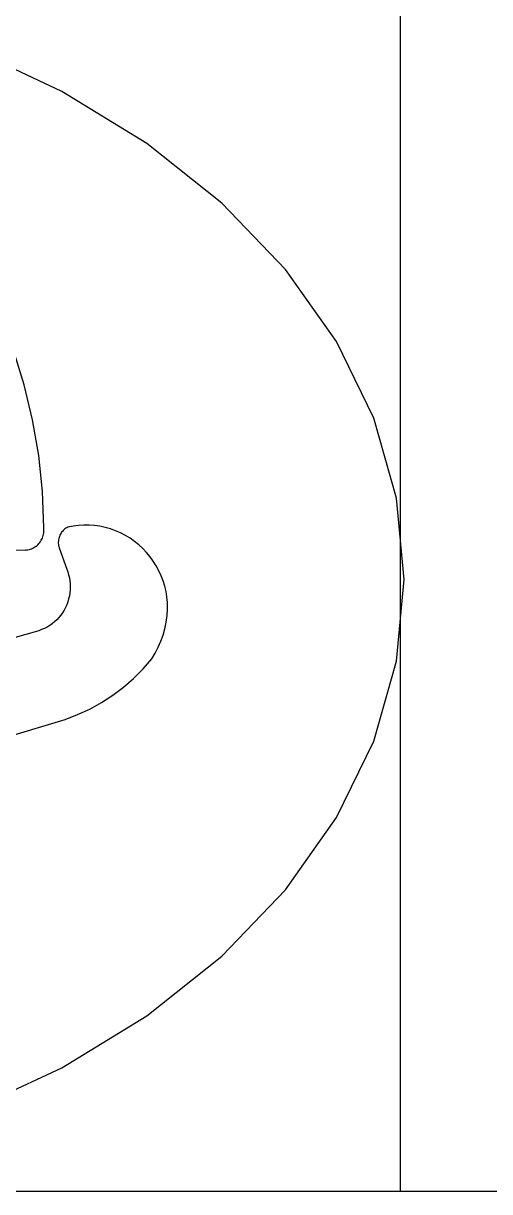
# Model space of a CAD drawing. Extents: x 396092 to 455492, y 17293 to 132793.
# Drawn here: x 424458.1 to 424511.4, y 46245.8 to 46379.4 of the extents above; entities that cross this region are included whole.
import ezdxf

# ---------------------------------------------------------------- set-up
doc = ezdxf.new("R2010")
doc.units = 0
doc.header["$LTSCALE"] = 1000
doc.header["$MEASUREMENT"] = 0
doc.layers.add('MU', color=34, linetype='Continuous')

msp = doc.modelspace()

# ---------------------------------------------------------------- linework, layer by layer
at = {"layer": 'MU', "color": 37}
for p, q in [((424462.48, 46371.6), (424451.76, 46376.59)), ((424472.21, 46365.64), (424462.48, 46371.6)), ((424480.79, 46358.82), (424472.21, 46365.64)), ((424488.06, 46351.23), (424480.79, 46358.82)), ((424493.89, 46342.99), (424488.06, 46351.23)), ((424498.15, 46334.22), (424493.89, 46342.99)), ((424458.17, 46338.05), (424456.94, 46341.99)), ((424459.13, 46334.03), (424458.17, 46338.05)), ((424459.83, 46329.95), (424459.13, 46334.03)), ((424500.76, 46325.09), (424498.15, 46334.22)), ((424460.26, 46325.84), (424459.83, 46329.95)), ((424460.41, 46321.7), (424460.26, 46325.84)), ((424501.63, 46315.76), (424500.76, 46325.09)), ((424460.38, 46320.96), (424460.41, 46321.1)), ((424460.43, 46321.55), (424460.41, 46321.7)), ((424460.41, 46321.1), (424460.42, 46321.25)), ((424460.42, 46321.25), (424460.43, 46321.4)), ((424460.43, 46321.4), (424460.43, 46321.55)), ((424462.38, 46321.06), (424462.31, 46320.95)), ((424462.45, 46321.17), (424462.38, 46321.06)), ((424462.53, 46321.28), (424462.45, 46321.17)), ((424462.62, 46321.37), (424462.53, 46321.28)), ((424462.71, 46321.47), (424462.62, 46321.37)), ((424462.81, 46321.55), (424462.71, 46321.47)), ((424462.92, 46321.63), (424462.81, 46321.55)), ((424463.03, 46321.7), (424462.92, 46321.63)), ((424463.14, 46321.77), (424463.03, 46321.7)), ((424463.75, 46321.89), (424463.14, 46321.77)), ((424464.36, 46321.96), (424463.75, 46321.89)), ((424464.98, 46322), (424464.36, 46321.96)), ((424465.6, 46321.99), (424464.98, 46322)), ((424466.22, 46321.95), (424465.6, 46321.99)), ((424466.83, 46321.86), (424466.22, 46321.95)), ((424467.44, 46321.73), (424466.83, 46321.86)), ((424468.04, 46321.56), (424467.44, 46321.73)), ((424468.62, 46321.35), (424468.04, 46321.56)), ((424469.19, 46321.1), (424468.62, 46321.35)), ((424469.74, 46320.81), (424469.19, 46321.1)), ((424459.64, 46319.68), (424459.75, 46319.78)), ((424459.75, 46319.78), (424459.85, 46319.89)), ((424459.85, 46319.89), (424459.95, 46320.01)), ((424459.95, 46320.01), (424460.04, 46320.13)), ((424460.04, 46320.13), (424460.12, 46320.26)), ((424460.12, 46320.26), (424460.19, 46320.39)), ((424460.19, 46320.39), (424460.25, 46320.52)), ((424460.25, 46320.52), (424460.3, 46320.66)), ((424460.3, 46320.66), (424460.35, 46320.81)), ((424460.35, 46320.81), (424460.38, 46320.96)), ((424462.08, 46320.19), (424462.07, 46320.06)), ((424462.07, 46320.06), (424462.07, 46319.93)), ((424462.07, 46319.93), (424462.08, 46319.79)), ((424462.1, 46320.32), (424462.08, 46320.19)), ((424462.08, 46319.79), (424462.1, 46319.66)), ((424462.13, 46320.45), (424462.1, 46320.32)), ((424462.16, 46320.58), (424462.13, 46320.45)), ((424462.2, 46320.71), (424462.16, 46320.58)), ((424462.25, 46320.83), (424462.2, 46320.71)), ((424462.31, 46320.95), (424462.25, 46320.83)), ((424470.28, 46320.49), (424469.74, 46320.81)), ((424470.79, 46320.13), (424470.28, 46320.49)), ((424471.27, 46319.73), (424470.79, 46320.13)), ((424471.73, 46319.31), (424471.27, 46319.73)), ((424458.29, 46319.14), (424451.16, 46319.05)), ((424458.29, 46319.14), (424458.44, 46319.15)), ((424458.44, 46319.15), (424458.59, 46319.17)), ((424458.59, 46319.17), (424458.73, 46319.2)), ((424458.73, 46319.2), (424458.87, 46319.24)), ((424458.87, 46319.24), (424459.01, 46319.3)), ((424459.01, 46319.3), (424459.15, 46319.36)), ((424459.15, 46319.36), (424459.28, 46319.42)), ((424459.28, 46319.42), (424459.4, 46319.5)), ((424459.4, 46319.5), (424459.53, 46319.59)), ((424459.53, 46319.59), (424459.64, 46319.68)), ((424462.1, 46319.66), (424462.12, 46319.53)), ((424462.12, 46319.53), (424462.16, 46319.4)), ((424462.16, 46319.4), (424463.03, 46316.97)), ((424471.73, 46319.31), (424472.16, 46318.86)), ((424472.56, 46318.37), (424472.16, 46318.86)), ((424472.93, 46317.87), (424472.56, 46318.37)), ((424473.27, 46317.33), (424472.93, 46317.87)), ((424473.57, 46316.78), (424473.27, 46317.33)), ((424463.03, 46316.97), (424463.15, 46316.64)), ((424463.15, 46316.64), (424463.25, 46316.31)), ((424463.25, 46316.31), (424463.33, 46315.97)), ((424463.33, 46315.97), (424463.39, 46315.63)), ((424473.83, 46316.21), (424473.57, 46316.78)), ((424474.06, 46315.62), (424473.83, 46316.21)), ((424500.76, 46306.44), (424501.63, 46315.76)), ((424463.39, 46315.63), (424463.42, 46315.28)), ((424463.42, 46314.58), (424463.39, 46314.23)), ((424463.42, 46315.28), (424463.43, 46314.93)), ((424463.43, 46314.93), (424463.42, 46314.58)), ((424474.25, 46315.02), (424474.06, 46315.62)), ((424474.4, 46314.4), (424474.25, 46315.02)), ((424474.5, 46313.78), (424474.4, 46314.4)), ((424463.15, 46313.21), (424463.03, 46312.89)), ((424463.25, 46313.55), (424463.15, 46313.21)), ((424463.33, 46313.89), (424463.25, 46313.55)), ((424463.39, 46314.23), (424463.33, 46313.89)), ((424474.57, 46313.15), (424474.5, 46313.78)), ((424474.57, 46312.39), (424474.57, 46313.15)), ((424462.34, 46311.69), (424462.12, 46311.42)), ((424462.54, 46311.97), (424462.34, 46311.69)), ((424462.72, 46312.26), (424462.54, 46311.97)), ((424462.89, 46312.57), (424462.72, 46312.26)), ((424463.03, 46312.89), (424462.89, 46312.57)), ((424474.52, 46311.64), (424474.57, 46312.39)), ((424461.08, 46310.51), (424460.78, 46310.34)), ((424461.36, 46310.71), (424461.08, 46310.51)), ((424461.62, 46310.93), (424461.36, 46310.71)), ((424461.88, 46311.17), (424461.62, 46310.93)), ((424462.12, 46311.42), (424461.88, 46311.17)), ((424474.26, 46310.15), (424474.41, 46310.89)), ((424474.41, 46310.89), (424474.52, 46311.64)), ((424459.84, 46309.92), (424449.55, 46307.01)), ((424460.16, 46310.04), (424459.84, 46309.92)), ((424460.48, 46310.18), (424460.16, 46310.04)), ((424460.78, 46310.34), (424460.48, 46310.18)), ((424473.8, 46308.71), (424474.05, 46309.42)), ((424474.05, 46309.42), (424474.26, 46310.15)), ((424473.16, 46307.35), (424473.51, 46308.02)), ((424473.51, 46308.02), (424473.8, 46308.71)), ((424471.76, 46305.55), (424472.78, 46306.7)), ((424472.78, 46306.7), (424473.16, 46307.35)), ((424498.15, 46297.3), (424500.76, 46306.44)), ((424470.67, 46304.46), (424471.76, 46305.55)), ((424469.51, 46303.46), (424470.67, 46304.46)), ((424467, 46301.7), (424468.29, 46302.54)), ((424468.29, 46302.54), (424469.51, 46303.46)), ((424465.66, 46300.96), (424467, 46301.7)), ((424452.49, 46296.63), (424462.85, 46299.78)), ((424462.85, 46299.78), (424464.28, 46300.32)), ((424464.28, 46300.32), (424465.66, 46300.96)), ((424493.89, 46288.54), (424498.15, 46297.3)), ((424488.06, 46280.29), (424493.89, 46288.54)), ((424480.79, 46272.7), (424488.06, 46280.29)), ((424472.21, 46265.88), (424480.79, 46272.7)), ((424462.48, 46259.93), (424472.21, 46265.88)), ((424451.76, 46254.93), (424462.48, 46259.93)), ((425774.3, 46245.76), (423027.73, 46245.76))]:
    msp.add_line(p, q, dxfattribs=at)
msp.add_lwpolyline([(424501.2, 46245.76), (424501.2, 46385.76)], dxfattribs=at)

doc.saveas('drawing.dxf')
